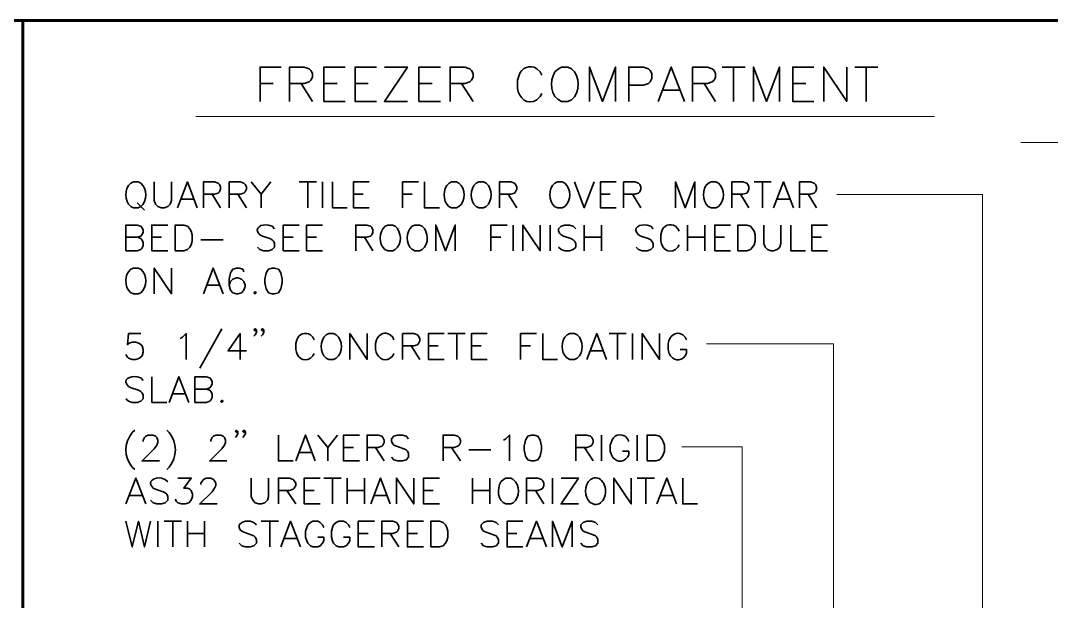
# Model space of a CAD drawing. Header units: inches. Extents: x 5 to 516, y -193 to 129.
# Drawn here: x 181.14 to 196.08, y -41.38 to -32.97 of the extents above; entities that cross this region are included whole.
import ezdxf

# ---------------------------------------------------------------- set-up
doc = ezdxf.new("R2010")
doc.units = ezdxf.units.IN
doc.header["$MEASUREMENT"] = 0
doc.layers.add('PDF3_Geometry', color=7, linetype='Continuous')

msp = doc.modelspace()

# ---------------------------------------------------------------- linework, layer by layer
at = {"layer": 'PDF3_Geometry', "lineweight": 60}
for points in [[(290.7799874, -122.9609644), (290.7799874, -32.9700706), (155.7886422, -32.9700706), (155.7886422, -122.9609644)], [(181.1703462, -77.8671928), (181.1703462, -32.9700706), (181.1703462, -77.8671928), (181.1703462, -55.4686282)]]:
    msp.add_lwpolyline(points, dxfattribs=at)
at = {"layer": 'PDF3_Geometry', "lineweight": 50}
msp.add_lwpolyline([(181.1703462, -32.9700706), (181.1703462, -77.8671928), (209.7451811, -77.8671928), (209.7451811, -32.9700706)], close=True, dxfattribs=at)
at = {"layer": 'PDF3_Geometry', "lineweight": 35}
for points in [[(184.6101281, -34.1399921), (184.6101281, -33.6433573), (184.9167751, -33.6433573)], [(185.0367636, -34.1399921), (185.0367636, -33.6433573), (185.2500832, -33.6433573), (185.3234119, -33.6666891), (185.3467437, -33.6900209), (185.3700756, -33.7366846), (185.3700756, -33.7866814), (185.3467437, -33.8333451), (185.3234119, -33.8566769), (185.2500832, -33.8800088), (185.0367636, -33.8800088)], [(185.8433785, -34.1399921), (185.5367315, -34.1399921), (185.5367315, -33.6433573), (185.8433785, -33.6433573)], [(186.2966882, -34.1399921), (185.9867081, -34.1399921), (185.9867081, -33.6433573), (186.2966882, -33.6433573)], [(186.7466556, -34.1399921), (186.4133436, -34.1399921), (186.7466556, -33.6433573), (186.4133436, -33.6433573)], [(187.2232917, -34.1399921), (186.9133116, -34.1399921), (186.9133116, -33.6433573), (187.2232917, -33.6433573)], [(187.3632881, -34.1399921), (187.3632881, -33.6433573), (187.5766078, -33.6433573), (187.6499364, -33.6666891), (187.6732683, -33.6900209), (187.6966001, -33.7366846), (187.6966001, -33.7866814), (187.6732683, -33.8333451), (187.6499364, -33.8566769), (187.5766078, -33.8800088), (187.3632881, -33.8800088)], [(188.3632208, -33.7600184), (188.3398889, -33.833347), (188.3398889, -33.9500062)], [(188.6931996, -33.7600184), (188.6698678, -33.7133547), (188.6232041, -33.666691)], [(189.123174, -33.6666924), (189.0731772, -33.6433605), (188.9798498, -33.6433605), (188.9331861, -33.6666924), (188.8831893, -33.713356)], [(189.383151, -34.1399921), (189.383151, -33.6433573), (189.5731389, -34.1399921), (189.7631267, -33.6433573), (189.7631267, -34.1399921)], [(189.953115, -34.1399921), (189.953115, -33.6433573), (190.1664347, -33.6433573), (190.2397633, -33.6666891), (190.2630952, -33.6900209), (190.286427, -33.7366846), (190.286427, -33.8100133), (190.2630952, -33.8566769), (190.2397633, -33.8800088), (190.1664347, -33.9033406), (189.953115, -33.9033406)], [(190.3797573, -34.1399921), (190.5697452, -33.6433573), (190.759733, -34.1399921)], [(190.8797253, -34.1399921), (190.8797253, -33.6433573), (191.0930449, -33.6433573), (191.1630405, -33.6666891), (191.1897054, -33.6900209), (191.2130373, -33.7366846), (191.2130373, -33.7866814), (191.1897054, -33.8333451), (191.1630405, -33.8566769), (191.0930449, -33.8800088), (190.8797253, -33.8800088)], [(191.3063676, -33.6433605), (191.6396796, -33.6433605)], [(191.4730236, -33.6433605), (191.4730236, -34.1399954)], [(191.759667, -34.1399921), (191.759667, -33.6433573), (191.9496548, -34.1399921), (192.1396426, -33.6433573), (192.1396426, -34.1399921)], [(192.636278, -34.1399921), (192.329631, -34.1399921), (192.329631, -33.6433573), (192.636278, -33.6433573)], [(192.7796076, -34.1399921), (192.7796076, -33.6433573), (193.1129195, -34.1399921), (193.1129195, -33.6433573)], [(193.2295773, -33.6433605), (193.5628893, -33.6433605)], [(193.3962333, -33.6433605), (193.3962333, -34.1399954)], [(184.6101281, -33.8800126), (184.8001159, -33.8800126)], [(185.2034196, -33.8800126), (185.3700756, -34.1399959)], [(185.5367315, -33.8800126), (185.7267194, -33.8800126)], [(185.9867081, -33.8800126), (186.1766959, -33.8800126)], [(186.9133116, -33.8800126), (187.1032994, -33.8800126)], [(187.5299441, -33.8800126), (187.6966001, -34.1399959)], [(191.0463813, -33.8800126), (191.2130373, -34.1399959)], [(192.329631, -33.8800126), (192.5196188, -33.8800126)], [(188.6232041, -34.1166622), (188.6698678, -34.0699985), (188.6931996, -34.0233348)], [(190.453083, -33.9766725), (190.6897345, -33.9766725)], [(188.9798498, -34.1399954), (189.0731772, -34.1399954), (189.123174, -34.1166635)], [(182.8802357, -35.3232496), (182.8435714, -35.306584), (182.7735759, -35.306584), (182.7369116, -35.3232496), (182.7035804, -35.3599139)], [(183.0768944, -35.306584), (183.0768944, -35.5732335), (183.09356, -35.6265635), (183.1302243, -35.6632278), (183.1835542, -35.6798934), (183.2202185, -35.6798934), (183.2735485, -35.6632278), (183.3068797, -35.6265635), (183.3268784, -35.5732335), (183.3268784, -35.306584)], [(183.413536, -35.6798985), (183.5568601, -35.3065891), (183.7001842, -35.6798985)], [(183.7901801, -35.6798985), (183.7901801, -35.3065891), (183.9501698, -35.3065891), (184.0034998, -35.3232547), (184.0201654, -35.3432534), (184.036831, -35.3765846), (184.036831, -35.413249), (184.0201654, -35.4499133), (184.0034998, -35.4665789), (183.9501698, -35.4832445), (183.7901801, -35.4832445)], [(184.1634879, -35.6798985), (184.1634879, -35.3065891), (184.3234776, -35.3065891), (184.3768075, -35.3232547), (184.3934731, -35.3432534), (184.4134718, -35.3765846), (184.4134718, -35.413249), (184.3934731, -35.4499133), (184.3768075, -35.4665789), (184.3234776, -35.4832445), (184.1634879, -35.4832445)], [(184.4834679, -35.306584), (184.626792, -35.4832393), (184.626792, -35.6798934)], [(184.7667817, -35.306584), (184.6267907, -35.4832393)], [(185.1767557, -35.306584), (185.4267397, -35.306584)], [(185.3034159, -35.306584), (185.3034159, -35.6798934)], [(185.5167336, -35.306584), (185.5167336, -35.6798934)], [(185.6600621, -35.306584), (185.6600621, -35.6798934), (185.8733818, -35.6798934)], [(186.1933591, -35.6798985), (185.9633738, -35.6798985), (185.9633738, -35.3065891), (186.1933591, -35.3065891)], [(186.6733299, -35.6798985), (186.6733299, -35.3065891), (186.9066483, -35.3065891)], [(186.99331, -35.306584), (186.99331, -35.6798934), (187.2099627, -35.6798934)], [(187.4932755, -35.3232496), (187.4566112, -35.306584), (187.3866156, -35.306584), (187.3499513, -35.3232496), (187.3166201, -35.3599139)], [(187.8865879, -35.3232496), (187.8499236, -35.306584), (187.7799281, -35.306584), (187.7432638, -35.3232496), (187.7065995, -35.3599139)], [(188.0799034, -35.6798985), (188.0799034, -35.3065891), (188.2432263, -35.3065891), (188.2965562, -35.3232547), (188.3132218, -35.3432534), (188.3298874, -35.3765846), (188.3298874, -35.413249), (188.3132218, -35.4499133), (188.2965562, -35.4665789), (188.2432263, -35.4832445), (188.0799034, -35.4832445)], [(189.0265091, -35.3232496), (188.9898448, -35.306584), (188.9198493, -35.306584), (188.883185, -35.3232496), (188.8465207, -35.3599139)], [(189.1665037, -35.306584), (189.3098278, -35.6798934), (189.453152, -35.306584)], [(189.7731331, -35.6798985), (189.5431478, -35.6798985), (189.5431478, -35.3065891), (189.7731331, -35.3065891)], [(189.8797894, -35.6798985), (189.8797894, -35.3065891), (190.0397791, -35.3065891), (190.0931091, -35.3232547), (190.1131078, -35.3432534), (190.1297734, -35.3765846), (190.1297734, -35.413249), (190.1131078, -35.4499133), (190.0931091, -35.4665789), (190.0397791, -35.4832445), (189.8797894, -35.4832445)], [(190.6297413, -35.6798985), (190.6297413, -35.3065891), (190.7697323, -35.6798985), (190.9130565, -35.3065891), (190.9130565, -35.6798985)], [(191.2530374, -35.3232496), (191.2163731, -35.306584), (191.1463776, -35.306584), (191.1097133, -35.3232496), (191.0730489, -35.3599139)], [(191.4463597, -35.6798985), (191.4463597, -35.3065891), (191.6096826, -35.3065891), (191.6630125, -35.3232547), (191.6796781, -35.3432534), (191.6963437, -35.3765846), (191.6963437, -35.413249), (191.6796781, -35.4499133), (191.6630125, -35.4665789), (191.6096826, -35.4832445), (191.4463597, -35.4832445)], [(191.7696693, -35.306584), (192.0163202, -35.306584)], [(191.8929931, -35.306584), (191.8929931, -35.6798934)], [(192.0529831, -35.6798985), (192.1963073, -35.3065891), (192.3396314, -35.6798985)], [(192.4262909, -35.6798985), (192.4262909, -35.3065891), (192.5896138, -35.3065891), (192.6429437, -35.3232547), (192.6596093, -35.3432534), (192.6762749, -35.3765846), (192.6762749, -35.413249), (192.6596093, -35.4499133), (192.6429437, -35.4665789), (192.5896138, -35.4832445), (192.4262909, -35.4832445)], [(183.4668637, -35.5565679), (183.6468522, -35.5565679)], [(183.9135039, -35.4832423), (184.0368293, -35.6798964)], [(184.2868117, -35.4832423), (184.4134702, -35.6798964)], [(185.9633738, -35.4832423), (186.1033649, -35.4832423)], [(186.6733299, -35.4832423), (186.8166541, -35.4832423)], [(188.2065636, -35.4832423), (188.329889, -35.6798964)], [(189.5431478, -35.4832423), (189.6831389, -35.4832423)], [(190.0064496, -35.4832423), (190.129775, -35.6798964)], [(191.5730131, -35.4832423), (191.6963385, -35.6798964)], [(192.1063109, -35.5565679), (192.2862993, -35.5565679)], [(192.5529511, -35.4832423), (192.6762765, -35.6798964)], [(182.7735759, -35.6798934), (182.8435714, -35.6798934), (182.8802357, -35.6632278)], [(182.8269104, -35.6099025), (182.9335703, -35.7165623)], [(187.3866156, -35.6798934), (187.4566112, -35.6798934), (187.4932755, -35.6632278)], [(187.7799281, -35.6798934), (187.8499236, -35.6798934), (187.8865879, -35.6632278)], [(188.9198493, -35.6798934), (188.9898448, -35.6798934), (189.0265091, -35.6632278)], [(191.1463776, -35.6798934), (191.2163731, -35.6798934), (191.2530374, -35.6632278)], [(182.6669204, -36.3031903), (182.6669204, -35.9298809), (182.8269102, -35.9298809), (182.8802401, -35.9465465), (182.8969057, -35.9665452), (182.9169044, -35.9998764), (182.9169044, -36.0365407), (182.8969057, -36.073205), (182.8802401, -36.0898706), (182.8269102, -36.1065362), (182.6669204, -36.1065362)], [(183.2735466, -36.3031903), (183.0402282, -36.3031903), (183.0402282, -35.9298809), (183.2735466, -35.9298809)], [(184.8201162, -35.9832102), (184.786785, -35.9465459), (184.7334551, -35.9298803)], [(185.1767617, -36.3031903), (184.9467764, -36.3031903), (184.9467764, -35.9298809), (185.1767617, -35.9298809)], [(185.5167363, -36.3031903), (185.283418, -36.3031903), (185.283418, -35.9298809), (185.5167363, -35.9298809)], [(185.9967037, -36.3031903), (185.9967037, -35.9298809), (186.1566934, -35.9298809), (186.2100233, -35.9465465), (186.230022, -35.9665452), (186.2466876, -35.9998764), (186.2466876, -36.0365407), (186.230022, -36.073205), (186.2100233, -36.0898706), (186.1566934, -36.1065362), (185.9967037, -36.1065362)], [(186.566672, -35.9465481), (186.5333408, -35.9298825), (186.4600122, -35.9298825), (186.4233479, -35.9465481), (186.3900167, -35.9832124)], [(186.9599777, -35.9465481), (186.9233134, -35.9298825), (186.8533179, -35.9298825), (186.8166535, -35.9465481), (186.7799892, -35.9832124)], [(187.1566296, -36.3031903), (187.1566296, -35.9298809), (187.2966206, -36.3031903), (187.4399447, -35.9298809), (187.4399447, -36.3031903)], [(187.9565796, -36.3031903), (187.9565796, -35.9298809), (188.189898, -35.9298809)], [(188.2765597, -35.9298825), (188.2765597, -36.3031919)], [(188.4198814, -36.3031903), (188.4198814, -35.9298809), (188.6698653, -36.3031903), (188.6698653, -35.9298809)], [(188.8131938, -35.9298825), (188.8131938, -36.3031919)], [(189.1865016, -35.9832102), (189.1498373, -35.9465459), (189.0965074, -35.9298803), (189.0265119, -35.9298803), (188.9731819, -35.9465459), (188.9365176, -35.9832102), (188.9365176, -36.0198746), (188.9531832, -36.0532057), (188.9731819, -36.0732045), (189.0065131, -36.0898701), (189.113173, -36.1265344), (189.1498373, -36.1432), (189.1665029, -36.1631987), (189.1865016, -36.1965299), (189.1865016, -36.2498598), (189.1498373, -36.2865241), (189.0965074, -36.3031897), (189.0265119, -36.3031897), (188.9731819, -36.2865241), (188.9365176, -36.2498598)], [(189.3098254, -35.9298825), (189.3098254, -36.3031919)], [(189.5598094, -35.9298825), (189.5598094, -36.3031919)], [(190.3064317, -35.9832102), (190.2731005, -35.9465459), (190.2197706, -35.9298803)], [(190.8063996, -35.9298825), (190.8063996, -36.3031919)], [(191.0563836, -35.9298825), (191.0563836, -36.3031919)], [(191.4296906, -36.3031903), (191.1997053, -36.3031903), (191.1997053, -35.9298809), (191.4296906, -35.9298809)], [(191.9096614, -35.9298825), (191.9096614, -36.1965321), (191.9296601, -36.249862), (191.9629913, -36.2865263), (192.0163213, -36.3031919), (192.0529856, -36.3031919), (192.1063155, -36.2865263), (192.1429798, -36.249862), (192.1596454, -36.1965321), (192.1596454, -35.9298825)], [(192.3029671, -35.9298825), (192.3029671, -36.3031919), (192.5162868, -36.3031919)], [(192.8362641, -36.3031903), (192.6062788, -36.3031903), (192.6062788, -35.9298809), (192.8362641, -35.9298809)], [(182.8269104, -36.106534), (182.8802403, -36.1265328), (182.8969059, -36.1431984), (182.9169047, -36.1798627), (182.9169047, -36.2331926), (182.8969059, -36.2698569), (182.8802403, -36.2865225), (182.8269104, -36.3031881), (182.6669207, -36.3031881)], [(183.0402282, -36.106534), (183.1835523, -36.106534)], [(183.7535139, -36.1432003), (184.0734934, -36.1432003)], [(184.6067966, -36.0732045), (184.6434609, -36.0898701), (184.7501207, -36.1265344), (184.786785, -36.1432), (184.8034506, -36.1631987), (184.8201162, -36.1965299), (184.8201162, -36.2498598), (184.786785, -36.2865241), (184.7334551, -36.3031897), (184.6601265, -36.3031897), (184.6067966, -36.2865241), (184.5734654, -36.2498598)], [(184.9467764, -36.106534), (185.0901006, -36.106534)], [(185.283418, -36.106534), (185.4267421, -36.106534)], [(186.1233638, -36.106534), (186.2466893, -36.3031881)], [(187.9565796, -36.106534), (188.0999038, -36.106534)], [(189.3098254, -36.106534), (189.5598094, -36.106534)], [(190.093112, -36.0732045), (190.1297764, -36.0898701), (190.2364362, -36.1265344), (190.2731005, -36.1432), (190.2897661, -36.1631987), (190.3064317, -36.1965299), (190.3064317, -36.2498598), (190.2731005, -36.2865241), (190.2197706, -36.3031897), (190.146442, -36.3031897), (190.093112, -36.2865241), (190.0597808, -36.2498598)], [(190.8063996, -36.106534), (191.0563836, -36.106534)], [(191.1997053, -36.106534), (191.3396963, -36.106534)], [(192.6062788, -36.106534), (192.749603, -36.106534)], [(186.4600122, -36.3031919), (186.5333408, -36.3031919), (186.566672, -36.2865263)], [(186.8533179, -36.3031919), (186.9233134, -36.3031919), (186.9599777, -36.2865263)], [(190.6297391, -36.286526), (190.6630703, -36.2498617), (190.6830691, -36.2165305)], [(182.8802357, -36.5698398), (182.8435714, -36.5531742), (182.7735759, -36.5531742), (182.7369116, -36.5698398), (182.7035804, -36.6065042)], [(183.0768944, -36.926482), (183.0768944, -36.5531726), (183.3268784, -36.926482), (183.3268784, -36.5531726)], [(183.7901801, -36.926482), (183.9301711, -36.5531726), (184.0734953, -36.926482)], [(184.3768124, -36.606502), (184.3601468, -36.5698377), (184.3068169, -36.5531721), (184.2701526, -36.5531721), (184.2168227, -36.5698377), (184.1801584, -36.6231676), (184.1634928, -36.7131618), (184.1634928, -36.803156), (184.1801584, -36.8731516), (184.2168227, -36.9098159), (184.2701526, -36.9264815), (184.2868182, -36.9264815), (184.3401481, -36.9098159), (184.3768124, -36.8731516), (184.393478, -36.8198216), (184.393478, -36.803156), (184.3768124, -36.7498261), (184.3401481, -36.7131618), (184.2868182, -36.6964962), (184.2701526, -36.6964962), (184.2168227, -36.7131618), (184.1801584, -36.7498261), (184.1634928, -36.803156)], [(183.8435078, -36.8031582), (184.0201632, -36.8031582)], [(182.7735759, -36.9264836), (182.8435714, -36.9264836), (182.8802357, -36.909818)], [(184.0568324, -37.4331159), (183.7368529, -38.0030794)], [(184.5568003, -37.4497842), (184.5368016, -37.4664498), (184.520136, -37.4497842), (184.5368016, -37.4331186), (184.5568003, -37.4497842), (184.5568003, -37.4864485), (184.5368016, -37.5197797), (184.520136, -37.5397785)], [(184.6634558, -37.4497842), (184.6434571, -37.4664498), (184.6267915, -37.4497842), (184.6434571, -37.4331186), (184.6634558, -37.4497842), (184.6634558, -37.4864485), (184.6434571, -37.5197797), (184.6267915, -37.5397785)], [(182.8802382, -37.503112), (182.7035828, -37.503112), (182.6869172, -37.6631017), (182.7035828, -37.6464361), (182.7569127, -37.6264374), (182.8102427, -37.6264374), (182.8635726, -37.6464361), (182.9002369, -37.6797673), (182.9169025, -37.7330972), (182.9169025, -37.7697615), (182.9002369, -37.8230915), (182.8635726, -37.8597558), (182.8102427, -37.8764214), (182.7569127, -37.8764214), (182.7035828, -37.8597558), (182.6869172, -37.8430902), (182.6669185, -37.8064259)], [(183.4502022, -37.573108), (183.4868665, -37.5564424), (183.5401964, -37.5031125), (183.5401964, -37.8764219)], [(184.3234779, -37.8764214), (184.3234779, -37.503112), (184.1468225, -37.7530959), (184.4134721, -37.7530959)], [(185.7133874, -37.5197776), (185.6767231, -37.503112), (185.6067276, -37.503112), (185.5700633, -37.5197776), (185.5367321, -37.5564419)], [(185.9100461, -37.8764197), (185.9100461, -37.5031103), (186.1600301, -37.8764197), (186.1600301, -37.5031103)], [(186.3000154, -37.5931059), (186.2833498, -37.6464359), (186.2833498, -37.733097)], [(186.5499994, -37.5931059), (186.5333338, -37.5564416), (186.4966694, -37.5197773)], [(186.6766595, -37.8764197), (186.6766595, -37.5031103), (186.8366493, -37.5031103), (186.8899792, -37.5197759), (186.9066448, -37.5397747), (186.9266435, -37.5731059), (186.9266435, -37.6097702), (186.9066448, -37.6464345), (186.8899792, -37.6631001), (186.8366493, -37.6797657), (186.6766595, -37.6797657)], [(187.2799526, -37.8764197), (187.0499673, -37.8764197), (187.0499673, -37.5031103), (187.2799526, -37.5031103)], [(187.3332879, -37.503112), (187.5832719, -37.503112)], [(187.4599481, -37.503112), (187.4599481, -37.8764214)], [(187.9032511, -37.8764197), (187.6732658, -37.8764197), (187.6732658, -37.5031103), (187.9032511, -37.5031103)], [(188.3865515, -37.8764197), (188.3865515, -37.5031103), (188.6165368, -37.5031103)], [(188.7065316, -37.503112), (188.7065316, -37.8764214), (188.9198512, -37.8764214)], [(189.2064971, -37.5197776), (189.1698327, -37.503112), (189.0998372, -37.503112), (189.0631729, -37.5197776), (189.0265086, -37.5564419)], [(189.3464916, -37.8764197), (189.4898158, -37.5031103), (189.6331399, -37.8764197)], [(189.6698012, -37.503112), (189.9164521, -37.503112)], [(189.7931318, -37.503112), (189.7931318, -37.8764214)], [(190.0064496, -37.503112), (190.0064496, -37.8764214)], [(190.1497713, -37.8764197), (190.1497713, -37.5031103), (190.3997552, -37.8764197), (190.3997552, -37.5031103)], [(190.5230818, -37.6464359), (190.5230818, -37.733097), (190.5397474, -37.78976)], [(190.7897313, -37.5931059), (190.7730657, -37.5564416), (190.7364014, -37.5197773)], [(185.3400799, -37.8597555), (185.3767442, -37.8230912), (185.3934098, -37.78976)], [(186.4966694, -37.8597555), (186.5333338, -37.8230912), (186.5499994, -37.78976)], [(186.7999833, -37.6797703), (186.9266419, -37.8764244)], [(187.0499673, -37.6797703), (187.1932914, -37.6797703)], [(187.6732658, -37.6797703), (187.81659, -37.6797703)], [(188.3865515, -37.6797703), (188.5298757, -37.6797703)], [(189.3998194, -37.7530959), (189.5798078, -37.7530959)], [(190.7730657, -37.8230912), (190.7897313, -37.78976), (190.7897313, -37.733097), (190.6997371, -37.733097)], [(185.6067276, -37.8764214), (185.6767231, -37.8764214), (185.7133874, -37.8597558)], [(189.0998372, -37.8764214), (189.1698327, -37.8764214), (189.2064971, -37.8597558)], [(182.9169044, -38.1797382), (182.8802401, -38.1430739), (182.8269102, -38.1264083)], [(183.0435646, -38.1264037), (183.0435646, -38.4997131), (183.2568842, -38.4997131)], [(183.2902122, -38.4997183), (183.4335363, -38.1264089), (183.5768604, -38.4997183)], [(183.6668563, -38.4997183), (183.6668563, -38.1264089), (183.826846, -38.1264089), (183.880176, -38.1430745), (183.8968416, -38.1630732), (183.9135072, -38.1964044), (183.9135072, -38.2330687), (183.8968416, -38.269733), (183.880176, -38.2863986), (183.826846, -38.3063973), (183.6668563, -38.3063973)], [(182.7035847, -38.2697325), (182.740249, -38.2863981), (182.8469089, -38.3230624), (182.8802401, -38.339728), (182.9002388, -38.3597267), (182.9169044, -38.3930579), (182.9169044, -38.4463878), (182.8802401, -38.4830521), (182.8269102, -38.4997177), (182.7569146, -38.4997177), (182.7035847, -38.4830521), (182.6669204, -38.4463878)], [(183.3435399, -38.3763877), (183.5235284, -38.3763877)], [(183.8268463, -38.3063916), (183.8801762, -38.3230572), (183.8968418, -38.3397228), (183.9135074, -38.3763872), (183.9135074, -38.4297171), (183.8968418, -38.4663814), (183.8801762, -38.483047), (183.8268463, -38.4997126), (183.6668566, -38.4997126)], [(182.7935806, -38.9030263), (182.7569163, -38.9363575)], [(182.9169044, -39.0630163), (182.9169044, -39.0463507), (182.93357, -39.0096864), (182.9535687, -38.9896877), (182.9868999, -38.9730221), (183.0602285, -38.9730221), (183.0968928, -38.9896877), (183.1135584, -39.0096864), (183.130224, -39.0463507), (183.130224, -39.0796819), (183.1135584, -39.1163462), (183.0768941, -39.1696761), (182.9002388, -39.3463315), (183.1502228, -39.3463315)], [(183.2568823, -38.9030263), (183.2902135, -38.9363575)], [(183.8968424, -39.0630163), (183.8968424, -39.0463507), (183.913508, -39.0096864), (183.9335067, -38.9896877), (183.9668379, -38.9730221), (184.0401665, -38.9730221), (184.0734977, -38.9896877), (184.0934964, -39.0096864), (184.110162, -39.0463507), (184.110162, -39.0796819), (184.0934964, -39.1163462), (184.0568321, -39.1696761), (183.8801768, -39.3463315), (184.1301607, -39.3463315)], [(184.290148, -38.9196878), (184.2701493, -38.9363534), (184.2534837, -38.9196878), (184.2701493, -38.9030222), (184.290148, -38.9196878), (184.290148, -38.9563521), (184.2701493, -38.9896833), (184.2534837, -39.0096821)], [(184.3968103, -38.9196878), (184.3768116, -38.9363534), (184.360146, -38.9196878), (184.3768116, -38.9030222), (184.3968103, -38.9196878), (184.3968103, -38.9563521), (184.3768116, -38.9896833), (184.360146, -39.0096821)], [(184.8767804, -38.9730156), (184.8767804, -39.346325), (185.0901, -39.346325)], [(185.1267643, -39.3463301), (185.2700885, -38.9730207), (185.4100795, -39.3463301)], [(185.4467444, -38.9730156), (185.5900685, -39.153004), (185.5900685, -39.346325)], [(185.7300582, -38.9730156), (185.5900671, -39.153004)], [(186.0533705, -39.3463301), (185.8200521, -39.3463301), (185.8200521, -38.9730207), (186.0533705, -38.9730207)], [(186.1600301, -39.3463301), (186.1600301, -38.9730207), (186.3200198, -38.9730207), (186.3733497, -38.9896863), (186.3900153, -39.009685), (186.410014, -39.0463494), (186.410014, -39.0796805), (186.3900153, -39.1163449), (186.3733497, -39.1330105), (186.3200198, -39.1530092), (186.1600301, -39.1530092)], [(186.7633239, -39.0263501), (186.7299927, -38.9896858), (186.6766628, -38.9730202), (186.6033342, -38.9730202), (186.5500042, -38.9896858), (186.516673, -39.0263501), (186.516673, -39.0630144), (186.5333386, -39.0996787), (186.5500042, -39.1163443), (186.5866686, -39.1330099), (186.6933284, -39.1696742), (186.7299927, -39.1863398), (186.7466583, -39.2063386), (186.7633239, -39.2396697), (186.7633239, -39.2929997), (186.7299927, -39.329664), (186.6766628, -39.3463296), (186.6033342, -39.3463296), (186.5500042, -39.329664), (186.516673, -39.2929997)], [(187.2632918, -39.3463301), (187.2632918, -38.9730207), (187.4232816, -38.9730207), (187.4766115, -38.9896863), (187.4966102, -39.009685), (187.5132758, -39.0463494), (187.5132758, -39.0796805), (187.4966102, -39.1163449), (187.4766115, -39.1330105), (187.4232816, -39.1530092), (187.2632918, -39.1530092)], [(188.1365676, -39.046348), (188.1732319, -39.0263493), (188.2265618, -38.9730194), (188.2265618, -39.3463288)], [(189.1865016, -39.3463301), (189.1865016, -38.9730207), (189.3464913, -38.9730207), (189.3998213, -38.9896863), (189.41982, -39.009685), (189.4364856, -39.0463494), (189.4364856, -39.0796805), (189.41982, -39.1163449), (189.3998213, -39.1330105), (189.3464913, -39.1530092), (189.1865016, -39.1530092)], [(189.5598094, -38.9730156), (189.5598094, -39.346325)], [(189.953115, -39.0630163), (189.9364494, -39.026352), (189.8997851, -38.9896877)], [(190.0764456, -38.9730156), (190.0764456, -39.346325)], [(189.6864655, -39.1163462), (189.6864655, -39.2063405), (189.7031311, -39.2596704)], [(185.1800921, -39.2229995), (185.3567474, -39.2229995)], [(185.8200521, -39.1530103), (185.9633763, -39.1530103)], [(186.2833539, -39.1530103), (186.4100124, -39.3463312)], [(187.3866156, -39.1530103), (187.5132742, -39.3463312)], [(187.6365996, -39.1863401), (187.9565791, -39.1863401)], [(189.3131618, -39.1530103), (189.4364872, -39.3463312)], [(189.9364494, -39.2930016), (189.953115, -39.2596704), (189.953115, -39.2063405), (189.8631208, -39.2063405)], [(182.7569163, -39.4363254), (182.7935806, -39.4729897)], [(183.2902135, -39.4363254), (183.2568823, -39.4729897)], [(182.6669204, -39.9696219), (182.8102446, -39.5963125), (182.9535687, -39.9696219)], [(183.0602242, -39.7396361), (183.0968885, -39.7563017), (183.2035483, -39.792966), (183.2368795, -39.8096316), (183.2568782, -39.8296303), (183.2735438, -39.8629615), (183.2735438, -39.9162914), (183.2368795, -39.9529557), (183.1835496, -39.9696213), (183.1135541, -39.9696213), (183.0602242, -39.9529557), (183.0235599, -39.9162914)], [(183.2735438, -39.6496418), (183.2368795, -39.6163106), (183.1835496, -39.5963119)], [(183.4168723, -39.5963141), (183.6135264, -39.5963141), (183.5035334, -39.7396382), (183.5601965, -39.7396382), (183.5935277, -39.7563038), (183.6135264, -39.7763026), (183.630192, -39.8296325), (183.630192, -39.8629637), (183.6135264, -39.9162936), (183.5768621, -39.9529579), (183.5235322, -39.9696235), (183.4702022, -39.9696235), (183.4168723, -39.9529579), (183.3968736, -39.9362923), (183.380208, -39.899628)], [(183.7535139, -39.6863081), (183.7535139, -39.6696425), (183.7735126, -39.6329781), (183.7901782, -39.6163125), (183.8268425, -39.5963138), (183.896838, -39.5963138), (183.9335023, -39.6163125), (183.9501679, -39.6329781), (183.9668335, -39.6696425), (183.9668335, -39.7029736), (183.9501679, -39.739638), (183.9135036, -39.7929679), (183.7368483, -39.9696232), (183.9868323, -39.9696232)], [(184.4834679, -39.5963141), (184.4834679, -39.8629637), (184.5034666, -39.9162936), (184.5367978, -39.9529579), (184.5901277, -39.9696235), (184.626792, -39.9696235), (184.680122, -39.9529579), (184.7167863, -39.9162936), (184.7334519, -39.8629637), (184.7334519, -39.5963141)], [(184.8767804, -39.9696219), (184.8767804, -39.5963125), (185.0367701, -39.5963125), (185.0901, -39.6163112), (185.1067656, -39.6329768), (185.1267643, -39.6696411), (185.1267643, -39.7029723), (185.1067656, -39.7396366), (185.0901, -39.7563022), (185.0367701, -39.7763009), (184.8767804, -39.7763009)], [(185.4834065, -39.9696219), (185.2500881, -39.9696219), (185.2500881, -39.5963125), (185.4834065, -39.5963125)], [(185.5367315, -39.5963141), (185.7867155, -39.5963141)], [(185.6600621, -39.5963141), (185.6600621, -39.9696235)], [(185.8733799, -39.5963141), (185.8733799, -39.9696235)], [(186.1233638, -39.5963141), (186.1233638, -39.9696235)], [(186.2133578, -39.9696219), (186.3566819, -39.5963125), (186.496673, -39.9696219)], [(186.5866656, -39.9696219), (186.5866656, -39.5963125), (186.8366495, -39.9696219), (186.8366495, -39.5963125)], [(187.2099633, -39.9696219), (186.979978, -39.9696219), (186.979978, -39.5963125), (187.2099633, -39.5963125)], [(187.6899274, -39.5963141), (187.6899274, -39.9696235)], [(187.9399113, -39.5963141), (187.9399113, -39.9696235)], [(188.2798936, -39.6163128), (188.2432293, -39.5963141), (188.1732338, -39.5963141), (188.1365695, -39.6163128), (188.0999051, -39.649644)], [(188.4732159, -39.9696219), (188.4732159, -39.5963125), (188.6365388, -39.5963125), (188.6898687, -39.6163112), (188.7065343, -39.6329768), (188.7231999, -39.6696411), (188.7231999, -39.7029723), (188.7065343, -39.7396366), (188.6898687, -39.7563022), (188.6365388, -39.7763009), (188.4732159, -39.7763009)], [(188.8498533, -39.5963141), (188.8498533, -39.9696235)], [(189.2231678, -39.9696219), (188.9731838, -39.9696219), (189.2231678, -39.5963125), (188.9731838, -39.5963125)], [(189.4364856, -39.5963141), (189.3998213, -39.6163128), (189.3664901, -39.649644)], [(189.7397973, -39.9696219), (189.7397973, -39.5963125), (189.9897813, -39.9696219), (189.9897813, -39.5963125)], [(190.0764456, -39.5963141), (190.3264296, -39.5963141)], [(190.203099, -39.5963141), (190.203099, -39.9696235)], [(190.3630958, -39.9696219), (190.50642, -39.5963125), (190.646411, -39.9696219)], [(190.7364036, -39.5963141), (190.7364036, -39.9696235), (190.9497232, -39.9696235)], [(182.7202482, -39.8462981), (182.9002366, -39.8462981)], [(185.0001042, -39.776302), (185.1267627, -39.9696229)], [(185.2500881, -39.776302), (185.3934123, -39.776302)], [(185.8733799, -39.776302), (186.1233638, -39.776302)], [(186.2666855, -39.8462981), (186.4433409, -39.8462981)], [(186.979978, -39.776302), (187.1199691, -39.776302)], [(187.6899274, -39.776302), (187.9399113, -39.776302)], [(188.5998693, -39.776302), (188.7231947, -39.9696229)], [(190.4164236, -39.8462981), (190.5930789, -39.8462981)], [(188.1732338, -39.9696235), (188.2432293, -39.9696235), (188.2798936, -39.9529579)], [(182.6669204, -40.2196058), (182.7569146, -40.5929152), (182.8469089, -40.2196058), (182.93357, -40.5929152), (183.0235642, -40.2196058)], [(183.1302221, -40.2196058), (183.1302221, -40.5929152)], [(183.2202161, -40.2196058), (183.4702001, -40.2196058)], [(183.3435399, -40.2196058), (183.3435399, -40.5929152)], [(183.560194, -40.2196058), (183.560194, -40.5929152)], [(183.8068484, -40.2196058), (183.8068484, -40.5929152)], [(184.5568003, -40.2729336), (184.520136, -40.2396024), (184.4668061, -40.2196037), (184.3968106, -40.2196037), (184.3434807, -40.2396024), (184.3068164, -40.2729336), (184.3068164, -40.3095979), (184.323482, -40.3462622), (184.3434807, -40.3629278), (184.3768119, -40.3795934), (184.4834717, -40.4162577), (184.520136, -40.4329233), (184.5368016, -40.452922), (184.5568003, -40.4862532), (184.5568003, -40.5395832), (184.520136, -40.5762475), (184.4668061, -40.5929131), (184.3968106, -40.5929131), (184.3434807, -40.5762475), (184.3068164, -40.5395832)], [(184.6267964, -40.2196058), (184.8767804, -40.2196058)], [(184.7534498, -40.2196058), (184.7534498, -40.5929152)], [(184.9134398, -40.5929136), (185.0534308, -40.2196042), (185.196755, -40.5929136)], [(185.5367315, -40.3095998), (185.5167328, -40.2729355), (185.4834016, -40.2396043), (185.4467373, -40.2196056), (185.3767418, -40.2196056), (185.3400775, -40.2396043), (185.3034132, -40.2729355), (185.2867476, -40.3095998), (185.270082, -40.3629297), (185.270082, -40.4529239), (185.2867476, -40.5062539), (185.3034132, -40.539585), (185.3400775, -40.5762494), (185.3767418, -40.592915), (185.4467373, -40.592915), (185.4834016, -40.5762494), (185.5167328, -40.539585), (185.5367315, -40.5062539), (185.5367315, -40.4529239), (185.4467373, -40.4529239)], [(185.9100461, -40.3095998), (185.8933805, -40.2729355), (185.8567162, -40.2396043), (185.8200519, -40.2196056), (185.7500563, -40.2196056), (185.713392, -40.2396043), (185.6767277, -40.2729355), (185.6600621, -40.3095998), (185.6433965, -40.3629297), (185.6433965, -40.4529239), (185.6600621, -40.5062539), (185.6767277, -40.539585), (185.713392, -40.5762494), (185.7500563, -40.592915), (185.8200519, -40.592915), (185.8567162, -40.5762494), (185.8933805, -40.539585), (185.9100461, -40.5062539), (185.9100461, -40.4529239), (185.8200519, -40.4529239)], [(186.2666883, -40.5929136), (186.0333699, -40.5929136), (186.0333699, -40.2196042), (186.2666883, -40.2196042)], [(186.3733478, -40.5929136), (186.3733478, -40.2196042), (186.5333376, -40.2196042), (186.5866675, -40.2396029), (186.6033331, -40.2562685), (186.6233318, -40.2929328), (186.6233318, -40.326264), (186.6033331, -40.3629284), (186.5866675, -40.379594), (186.5333376, -40.3995927), (186.3733478, -40.3995927)], [(186.979974, -40.5929136), (186.7466556, -40.5929136), (186.7466556, -40.2196042), (186.979974, -40.2196042)], [(188.0665715, -40.2729336), (188.0299072, -40.2396024), (187.9765773, -40.2196037), (187.9032486, -40.2196037), (187.8499187, -40.2396024), (187.8165875, -40.2729336), (187.8165875, -40.3095979), (187.8332531, -40.3462622), (187.8499187, -40.3629278), (187.886583, -40.3795934), (187.9932429, -40.4162577), (188.0299072, -40.4329233), (188.0465728, -40.452922), (188.0665715, -40.4862532), (188.0665715, -40.5395832), (188.0299072, -40.5762475), (187.9765773, -40.5929131), (187.9032486, -40.5929131), (187.8499187, -40.5762475), (187.8165875, -40.5395832)], [(188.4198806, -40.5929136), (188.1898953, -40.5929136), (188.1898953, -40.2196042), (188.4198806, -40.2196042)], [(188.4732159, -40.5929136), (188.61654, -40.2196042), (188.7598642, -40.5929136)], [(188.8498533, -40.5929136), (188.8498533, -40.2196042), (188.9898443, -40.5929136), (189.1331684, -40.2196042), (189.1331684, -40.5929136)], [(189.5064816, -40.2729336), (189.4731504, -40.2396024), (189.4198205, -40.2196037), (189.3464919, -40.2196037), (189.293162, -40.2396024), (189.2598308, -40.2729336), (189.2598308, -40.3095979), (189.2764964, -40.3462622), (189.293162, -40.3629278), (189.3298263, -40.3795934), (189.4364861, -40.4162577), (189.4731504, -40.4329233), (189.489816, -40.452922), (189.5064816, -40.4862532), (189.5064816, -40.5395832), (189.4731504, -40.5762475), (189.4198205, -40.5929131), (189.3464919, -40.5929131), (189.293162, -40.5762475), (189.2598308, -40.5395832)], [(183.560194, -40.3995938), (183.8068449, -40.3995938)], [(184.9667675, -40.4695898), (185.1434229, -40.4695898)], [(186.0333699, -40.3995938), (186.176694, -40.3995938)], [(186.4966716, -40.3995938), (186.6233302, -40.5929147)], [(186.7466556, -40.3995938), (186.8899797, -40.3995938)], [(188.1898953, -40.3995938), (188.3332194, -40.3995938)], [(188.52988, -40.4695898), (188.7065354, -40.4695898)]]:
    msp.add_lwpolyline(points, dxfattribs=at)
at = {"layer": 'PDF3_Geometry', "lineweight": 15}
for points in [[(183.6801882, -34.3599826), (194.3861686, -34.3599826)], [(195.6360867, -34.7332904), (200.4191133, -34.7332904)], [(195.082791, -41.9594913), (195.082791, -35.4865731), (192.9695931, -35.4865731)], [(192.9195929, -43.1560834), (192.9195929, -37.653103), (191.0830439, -37.653103)], [(191.599677, -44.0626958), (191.599677, -39.1430113), (190.7230665, -39.1430113)]]:
    msp.add_lwpolyline(points, dxfattribs=at)
at = {"layer": 'PDF3_Geometry', "lineweight": 35}
for points in [[(183.3802061, -36.3031903), (183.3802061, -35.9298809), (183.5035315, -35.9298809), (183.5568615, -35.9465465), (183.5935258, -35.9832108), (183.6101914, -36.0198751), (183.626857, -36.073205), (183.626857, -36.1631992), (183.6101914, -36.2165292), (183.5935258, -36.2498604), (183.5568615, -36.2865247), (183.5035315, -36.3031903)], [(191.5363469, -36.3031903), (191.5363469, -35.9298809), (191.6630054, -35.9298809), (191.7163353, -35.9465465), (191.7496665, -35.9832108), (191.7696652, -36.0198751), (191.7863308, -36.073205), (191.7863308, -36.1631992), (191.7696652, -36.2165292), (191.7496665, -36.2498604), (191.7163353, -36.2865247), (191.6630054, -36.3031903)], [(184.7867796, -36.5531742), (184.7334497, -36.5698398), (184.6967854, -36.6231697), (184.6801198, -36.713164), (184.6801198, -36.7664939), (184.6967854, -36.8564881), (184.7334497, -36.909818), (184.7867796, -36.9264836), (184.8201108, -36.9264836), (184.8767738, -36.909818), (184.910105, -36.8564881), (184.9301038, -36.7664939), (184.9301038, -36.713164), (184.910105, -36.6231697), (184.8767738, -36.5698398), (184.8201108, -36.5531742)], [(184.5367956, -36.8931522), (184.52013, -36.9098178), (184.5367956, -36.9264834), (184.5534612, -36.9098178)], [(184.0568324, -38.4663884), (184.0401668, -38.483054), (184.0568324, -38.4997196), (184.073498, -38.483054)], [(188.5465415, -38.9730156), (188.4932116, -38.9896812), (188.4565473, -39.0463442), (188.4398817, -39.1330053), (188.4398817, -39.1863352), (188.4565473, -39.2763295), (188.4932116, -39.3296594), (188.5465415, -39.346325), (188.5832059, -39.346325), (188.6365358, -39.3296594), (188.669867, -39.2763295), (188.6898657, -39.1863352), (188.6898657, -39.1330053), (188.669867, -39.0463442), (188.6365358, -38.9896812), (188.5832059, -38.9730156)], [(190.2197673, -39.3463301), (190.2197673, -38.9730207), (190.3464259, -38.9730207), (190.3997558, -38.9896863), (190.433087, -39.0263506), (190.4530857, -39.0630149), (190.4697513, -39.1163449), (190.4697513, -39.2063391), (190.4530857, -39.259669), (190.433087, -39.2930002), (190.3997558, -39.3296645), (190.3464259, -39.3463301)], [(187.0866335, -40.5929136), (187.0866335, -40.2196042), (187.2099589, -40.2196042), (187.2632889, -40.2396029), (187.2999532, -40.2729341), (187.3166188, -40.3095984), (187.3332844, -40.3629284), (187.3332844, -40.4529226), (187.3166188, -40.5062525), (187.2999532, -40.5395837), (187.2632889, -40.576248), (187.2099589, -40.5929136)]]:
    msp.add_lwpolyline(points, close=True, dxfattribs=at)
for points in [[(190.6830691, -36.0198765), (190.6630703, -35.9832121), (190.6297391, -35.9465478, 0.5083629243), (190.4330851, -36.0198765), (190.4164195, -36.0732064), (190.4164195, -36.1632006)], [(185.3934098, -37.5931059), (185.3767442, -37.5564416), (185.3400799, -37.5197773, 0.5085487246), (185.1434259, -37.5931059), (185.1267603, -37.6464359), (185.1267603, -37.733097)]]:
    msp.add_lwpolyline(points, format="xyb", dxfattribs=at)
msp.add_ellipse((189.4733962, -39.7837702), major_axis=(-0.0052642, 0.1930859), ratio=0.7458719093, start_param=2.8460425417, end_param=6.5056635918, dxfattribs=at)
for points in [[(188.6232041, -33.666691), (188.5243771, -33.5969733), (188.3995518, -33.6529697), (188.3632208, -33.7600184)], [(188.8831893, -33.713356), (188.7975282, -33.8454031), (188.8134716, -34.0796659), (188.9798498, -34.1399954)], [(189.123174, -34.1166635), (189.2535545, -34.0187809), (189.2535545, -33.764575), (189.123174, -33.6666924)], [(188.3398889, -33.9500062), (188.3630541, -34.0912193), (188.4828242, -34.2054898), (188.6232041, -34.1166622)], [(182.7035804, -35.3599139), (182.6321405, -35.4539079), (182.6586944, -35.6451734), (182.7735759, -35.6798934)], [(182.8802357, -35.6632278), (182.9776184, -35.5915657), (182.9776184, -35.3949116), (182.8802357, -35.3232496)], [(187.3166201, -35.3599139), (187.2451803, -35.4539079), (187.2717341, -35.6451734), (187.3866156, -35.6798934)], [(187.4932755, -35.6632278), (187.5906581, -35.5915657), (187.5906581, -35.3949116), (187.4932755, -35.3232496)], [(187.7065995, -35.3599139), (187.6441035, -35.4570188), (187.6607135, -35.64584), (187.7799281, -35.6798934)], [(187.8865879, -35.6632278), (187.9848039, -35.5782888), (187.9848039, -35.408133), (187.8865879, -35.3232496)], [(188.8465207, -35.3599139), (188.7839691, -35.4570188), (188.8006347, -35.6458955), (188.9198493, -35.6798934)], [(189.0265091, -35.6632278), (189.1247251, -35.5782888), (189.1247251, -35.4081886), (189.0265091, -35.3232496)], [(191.0730489, -35.3599139), (191.0104974, -35.4570188), (191.027163, -35.64584), (191.1463776, -35.6798934)], [(191.2530374, -35.6632278), (191.3513089, -35.5782332), (191.3513089, -35.4082441), (191.2530374, -35.3232496)], [(184.7334551, -35.9298803), (184.6327394, -35.9136591), (184.507303, -35.9642115), (184.6067966, -36.0732045)], [(186.3900167, -35.9832124), (186.3191879, -36.0790951), (186.3421864, -36.2657498), (186.4600122, -36.3031919)], [(186.566672, -36.2865263), (186.6712209, -36.2036983), (186.6667767, -36.0282651), (186.566672, -35.9465481)], [(186.7799892, -35.9832124), (186.7199375, -36.0794285), (186.7281037, -36.2635833), (186.8533179, -36.3031919)], [(186.9599777, -36.2865263), (187.060749, -36.2018095), (187.0569159, -36.0307094), (186.9599777, -35.9465481)], [(190.2197706, -35.9298803), (190.1190548, -35.9136591), (189.9936184, -35.9642115), (190.093112, -36.0732045)], [(190.4164195, -36.1632006), (190.4345294, -36.2718603), (190.5233015, -36.3477443), (190.6297391, -36.286526)], [(182.8802357, -36.909818), (182.979396, -36.8397114), (182.976674, -36.6402798), (182.8802357, -36.5698398)], [(182.7035804, -36.6065042), (182.6327516, -36.7023869), (182.6557501, -36.8890416), (182.7735759, -36.9264836)], [(186.4966694, -37.5197773), (186.4178967, -37.4665585), (186.3315689, -37.5133333), (186.3000154, -37.5931059)], [(190.7364014, -37.5197773), (190.6233531, -37.455837), (190.5440804, -37.5403315), (190.5230818, -37.6464359)], [(185.5367321, -37.5564419), (185.4662366, -37.6508247), (185.4893462, -37.8400904), (185.6067276, -37.8764214)], [(185.7133874, -37.8597558), (185.8164364, -37.7788165), (185.8141587, -37.6012168), (185.7133874, -37.5197776)], [(189.0265086, -37.5564419), (188.9601795, -37.6563244), (188.9744564, -37.8320353), (189.0998372, -37.8764214)], [(189.2064971, -37.8597558), (189.3062129, -37.7765944), (189.3036019, -37.6029945), (189.2064971, -37.5197776)], [(185.1267603, -37.733097), (185.1422593, -37.8432566), (185.2326979, -37.9216404), (185.3400799, -37.8597555)], [(186.2833498, -37.733097), (186.2965156, -37.8336461), (186.3944538, -37.9271956), (186.4966694, -37.8597555)], [(190.5397474, -37.78976), (190.5866888, -37.8981419), (190.7055145, -37.9135854), (190.7730657, -37.8230912)], [(182.8269102, -38.1264083), (182.7304719, -38.1119093), (182.5962583, -38.161295), (182.7035847, -38.2697325)], [(182.7569163, -38.9363575), (182.6359796, -39.0901254), (182.6335353, -39.2829464), (182.7569163, -39.4363254)], [(183.2902135, -38.9363575), (183.412039, -39.0788484), (183.4142611, -39.2943901), (183.2902135, -39.4363254)], [(189.8997851, -38.9896877), (189.7867368, -38.9257473), (189.7074641, -39.0101864), (189.6864655, -39.1163462)], [(189.7031311, -39.2596704), (189.7501281, -39.3680523), (189.8688427, -39.3834958), (189.9364494, -39.2930016)], [(183.1835496, -39.5963119), (183.0919444, -39.5802018), (182.9503423, -39.6384203), (183.0602242, -39.7396361)], [(188.0999051, -39.649644), (188.0398534, -39.7458601), (188.0480196, -39.9300149), (188.1732338, -39.9696235)], [(188.2798936, -39.9529579), (188.3791095, -39.8720742), (188.3779984, -39.6925301), (188.2798936, -39.6163128)], [(189.3664901, -39.649644), (189.2956613, -39.7455267), (189.3186598, -39.9321814), (189.4364856, -39.9696235)]]:
    msp.add_open_spline(points, degree=3, dxfattribs=at)

doc.saveas('drawing.dxf')
